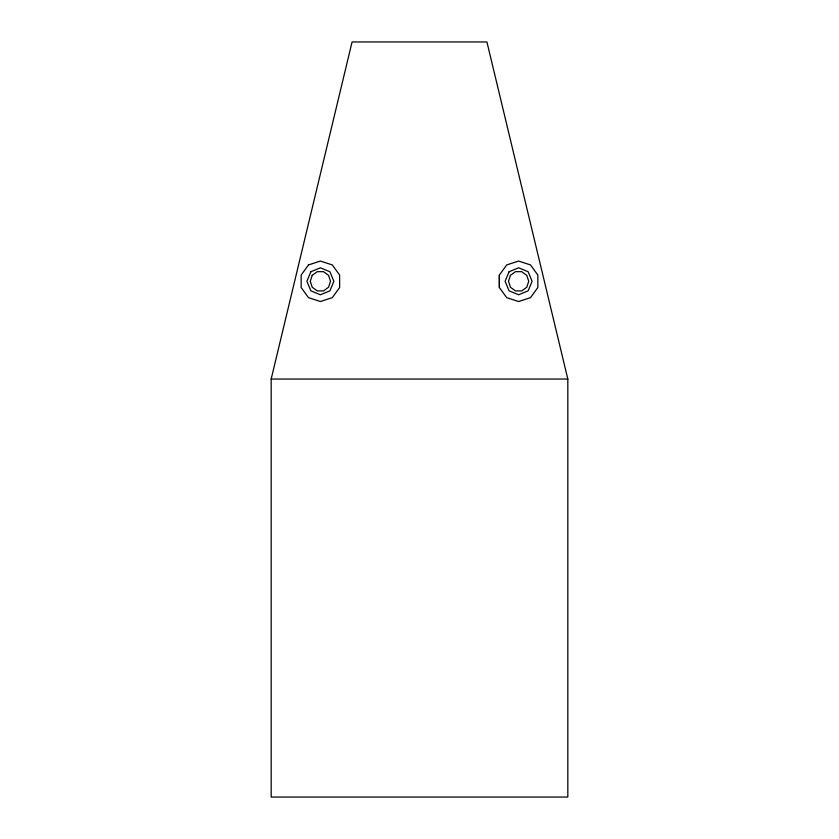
<?xml version="1.0" encoding="UTF-8"?>
<svg xmlns="http://www.w3.org/2000/svg" width="839" height="839" viewBox="0 0 839 839"><rect width="100%" height="100%" fill="white"/><g stroke="black" fill="none" stroke-linecap="round" stroke-linejoin="round"><path stroke-width="1.26" d="M499.373 287.536L499.373 275.035L506.714 264.925L518.607 261.065L530.5 264.925L537.841 275.035L537.841 287.536L530.5 297.656L518.607 301.516L506.714 297.656L499.373 287.536L499.373 275.035M271.175 379.05L352.076 41.95L486.924 41.95L567.825 379.05L567.825 797.05L271.175 797.05L271.175 379.05L567.825 379.05M312.213 275.349L310.283 281.285L312.213 287.232L317.268 290.913L323.518 290.913L328.573 287.232L330.503 281.285L328.573 275.349L323.518 271.668L317.268 271.668L312.213 275.349M510.427 275.349L508.497 281.285L510.427 287.232L515.482 290.913L521.732 290.913L526.787 287.232L528.717 281.285L526.787 275.349L521.732 271.668L515.482 271.668L510.427 275.349M310.86 271.752L306.906 281.285L310.86 290.829L320.393 294.772L329.926 290.829L333.88 281.285L329.926 271.752L320.393 267.809L310.86 271.752M509.074 271.752L505.12 281.285L509.074 290.829L518.607 294.772L528.14 290.829L532.094 281.285L528.14 271.752L518.607 267.809L509.074 271.752M308.5 264.925L301.159 275.035L301.159 287.536L308.5 297.656L320.393 301.516L332.286 297.656L339.627 287.536L339.627 275.035L332.286 264.925L320.393 261.065L308.5 264.925"/></g></svg>
